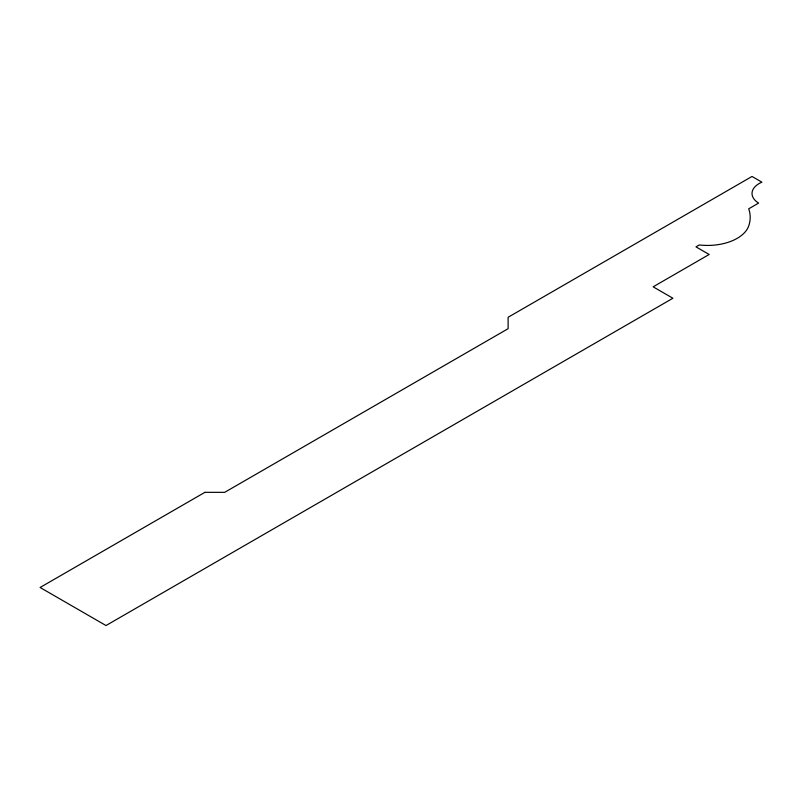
<?xml version="1.0" encoding="UTF-8"?>
<svg xmlns="http://www.w3.org/2000/svg" width="802" height="802" viewBox="0 0 802 802"><rect width="100%" height="100%" fill="white"/><g stroke="black" fill="none" stroke-linecap="round" stroke-linejoin="round"><path stroke-width="1.2" d="M204.891 492.338L40.1 587.485L106.014 625.54L672.908 298.244L653.139 286.825L709.168 254.475L695.986 246.866L699.274 244.961A42.015 24.26 0 0 0 748.717 225.933A75.629 43.659 0 0 0 748.717 208.811L758.602 203.106A24.351 14.065 0 0 1 761.9 182.174L752.015 176.46L508.117 317.271L508.117 328.69L224.67 492.338L204.891 492.338"/></g></svg>
